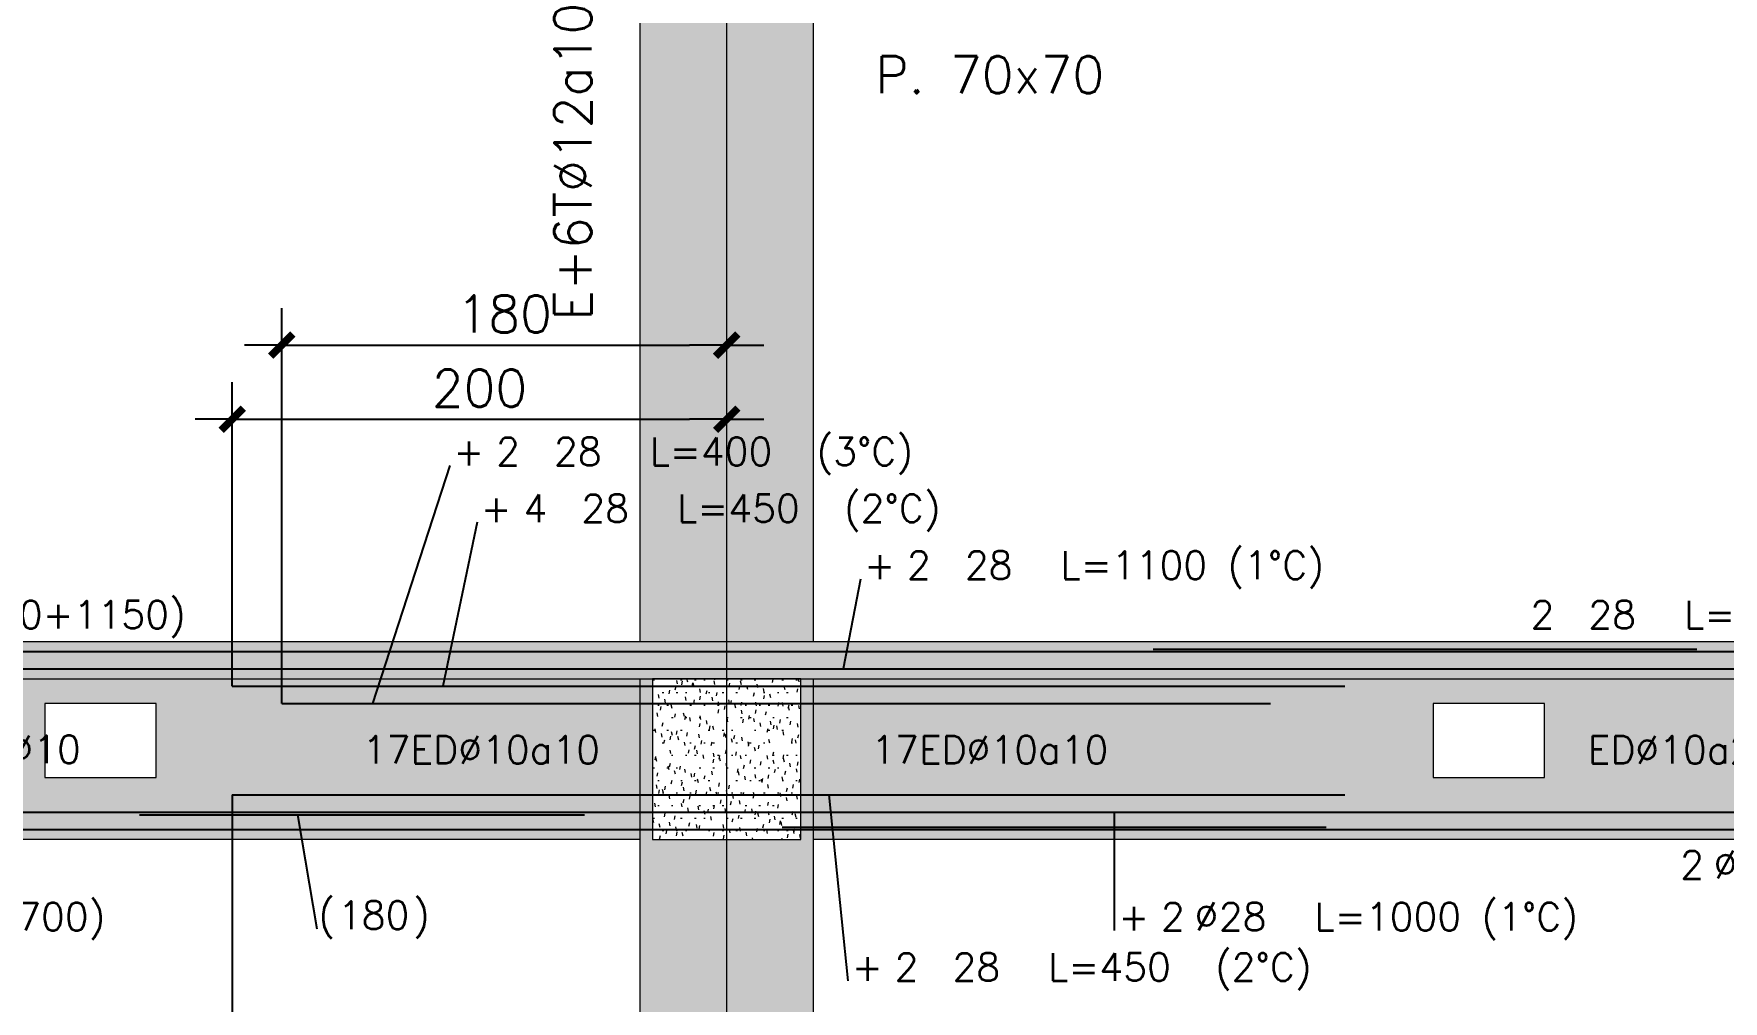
# Model space of a CAD drawing. Extents: x -9609 to 18865, y -11714 to 16567.
# Drawn here: x 1922 to 2605, y 3011 to 3402 of the extents above; entities that cross this region are included whole.
import ezdxf
from ezdxf.enums import TextEntityAlignment as Align

# ---------------------------------------------------------------- set-up
doc = ezdxf.new("R2010")
doc.units = 0
doc.header["$LTSCALE"] = 30
doc.header["$MEASUREMENT"] = 0
doc.linetypes.add('EJEI$0$RLE-PROYECCION', pattern=[0.71438, 0.47625, -0.23813])
doc.layers.get('0').update_dxf_attribs({"linetype": 'CONTINUOUS'})
doc.layers.add('EJEI$0$RLA-ACHURADO', color=30, linetype='EJEI$0$RLE-PROYECCION', lineweight=15, transparency=0.7)
for name, color, linetype, lineweight in [('EJEI$0$RLA-CONTORNO', 30, 'CONTINUOUS', 15), ('EJEI$0$RLA-EJES', 1, 'CONTINUOUS', 9), ('EJEI$0$RLA-TEXTOS-1', 9, 'CONTINUOUS', 9)]:
    doc.layers.add(name, color=color, linetype=linetype, lineweight=lineweight)
doc.layers.add('EJEI$0$RLA-FE', color=7, linetype='CONTINUOUS')
doc.layers.add('EJEI$0$RLA-TEXTOS-FE', color=9, linetype='CONTINUOUS')
doc.styles.add('EJEI$0$RomanS', font='romans.shx', dxfattribs={"height": 11.25})
doc.dimstyles.new('EJEI$0$ING50', dxfattribs={"dimscale": 50, "dimtxt": 0.27, "dimasz": 0.3, "dimexe": 0, "dimexo": 0, "dimgap": 0.1, "dimtad": 1, "dimdec": 1, "dimzin": 12, "dimdsep": 46, "dimtxsty": 'EJEI$0$RomanS', "dimblk": 'EJEI$0$TICK1', "dimblk1": 'EJEI$0$TICK1', "dimblk2": 'EJEI$0$TICK1', "dimcen": 0.09, "dimclrd": 2, "dimclre": 1, "dimclrt": 3, "dimadec": 0, "dimazin": 0, "dimtfac": 1, "dimtdec": 0, "dimtix": 1, "dimtmove": 2, "dimatfit": 3, "dimldrblk": 'EJEI$0$TICK1', "dimfxl": 0, "dimfxlon": 1, "dimtolj": 1, "dimtzin": 0, "dimarcsym": 0})
pattern_1 = [(0, (-2025.082, -1558.006), (7.448, 5.08), [0.614, -4.971, 0.614, -4.971, -29.791]), (0, (-2025.082, -1558.006), (7.448, 5.08), [-11.172, 0.614, -10.557, 0.614, -4.971, -13.034]), (0, (-2025.082, -1558.006), (7.448, 5.08), [-27.929, 0.614, -3.109, 0.614, -8.695]), (101.948, (-2022.289, -1555.466), (-5.3358703, 15.057556), [1.484, -12.007, 1.484, -83.956]), (101.948, (-2022.289, -1555.466), (-5.3358703, 15.057556), [-14.974, -12.007, 1.484, -25.497, -44.968]), (101.948, (-2022.289, -1555.466), (-5.3358703, 15.057556), [-53.962, 1.484, -12.007, 1.484, -29.994]), (101.948, (-2022.289, -1555.466), (-5.3358703, 15.057556), [-68.936, -7.51, 1.484, -21]), (258.052, (-2021.358, -1545.306), (-2.1116062, -20.1370994), [1.484, -12.007, 1.484, -83.956]), (258.052, (-2021.358, -1545.306), (-2.1116062, -20.1370994), [-14.974, -12.007, 1.484, -25.497, -44.968]), (258.052, (-2021.358, -1545.306), (-2.1116062, -20.1370994), [-53.962, 1.484, -12.007, 1.484, -29.994]), (258.052, (-2021.358, -1545.306), (-2.1116062, -20.1370994), [-68.936, -7.51, 1.484, -21])]

# ---------------------------------------------------------------- blocks, each defined once
blk = doc.blocks.new('*U132')
at = {"layer": 'EJEI$0$RLA-FE'}
for p, q in [((0, 0), (1068.21, 0)), ((1068.21, 0), (1118.21, 0)), ((1118.21, 0), (1150, 0)), ((1150, 0), (1150, 0))]:
    blk.add_line(p, q, dxfattribs=at)
at = {"layer": 'EJEI$0$RLA-FE', "color": 3, "style": 'EJEI$0$RomanS', "flags": 8}
for tag, p in [('F=', (320.39, 9.32)), ('NUM', (334.8, 9.32))]:
    blk.add_attdef(tag, text='', height=11.25, dxfattribs=at).set_placement(p, align=Align.RIGHT)
at = {"layer": 'EJEI$0$RLA-FE', "color": 3, "style": 'EJEI$0$RomanS'}
for tag, p, flags in [('PHI', (338.69, 9.54), 14), ('DIAM', (348.55, 9.32), 12), ('MINUS', (370.57, 9.32), 13), ('MARK', (383.96, 9.32), 13), ('TEXTO_FE1', (387.26, 9.32), 8), ('TEXTO_FE2', (454.78, 9.34), 8), ('TIPO', (573.8, -75.78), 13), ('NVECES', (559.93, -94.72), 13), ('NUMFE', (563.86, -114.48), 13), ('CAPA', (572.06, -133.6), 13), ('DESPLAZA', (278.34, -151.59), 13), ('ESPACIO', (284.39, -169.95), 13), ('CANT', (298.23, -188.75), 13)]:
    blk.add_attdef(tag, p, '', height=11.25, dxfattribs=dict(at, flags=flags))
blk = doc.blocks.new('*U135')
at = {"layer": 'EJEI$0$RLA-FE'}
for p, q in [((0, 0), (0, 0)), ((0, 0), (368.21, 0)), ((368.21, 0), (418.21, 0)), ((418.21, 0), (450, 0)), ((450, 0), (450, 0))]:
    blk.add_line(p, q, dxfattribs=at)
at = {"layer": 'EJEI$0$RLA-FE', "color": 3, "style": 'EJEI$0$RomanS', "flags": 8}
for tag, p in [('F=', (113.04, 66.32)), ('NUM', (127.45, 66.32))]:
    blk.add_attdef(tag, text='', height=11.25, dxfattribs=at).set_placement(p, align=Align.RIGHT)
at = {"layer": 'EJEI$0$RLA-FE', "color": 3, "style": 'EJEI$0$RomanS'}
for tag, p, flags in [('PHI', (131.34, 66.54), 14), ('DIAM', (141.2, 66.32), 12), ('MINUS', (163.22, 66.32), 13), ('MARK', (176.61, 66.32), 13), ('TEXTO_FE1', (179.91, 66.32), 8), ('TEXTO_FE2', (247.43, 66.34), 8), ('TIPO', (223.8, -75.78), 13), ('NVECES', (209.93, -94.72), 13), ('NUMFE', (213.86, -114.48), 13), ('CAPA', (222.06, -133.6), 13), ('DESPLAZA', (278.34, -151.59), 13), ('ESPACIO', (284.39, -169.95), 13), ('CANT', (298.23, -188.75), 13)]:
    blk.add_attdef(tag, p, '', height=11.25, dxfattribs=dict(at, flags=flags))
blk = doc.blocks.new('EJEI$0$TICK1')
at = {"color": 2}
for points in [[(0, 0), (-1, 0)], [(0, 0), (1, 0)]]:
    blk.add_lwpolyline(points, dxfattribs=at)
at = {"color": 2, "const_width": 0.2}
blk.add_lwpolyline([(-0.3, -0.3), (0.3, 0.3)], dxfattribs=at)
blk = doc.blocks.new('*D108')
at = {"layer": 'EJEI$0$RLA-FE', "color": 2, "lineweight": -2, "transparency": 16777216}
blk.add_line((-664.82, 877), (-494.82, 877), dxfattribs=at)
at = {"layer": 'EJEI$0$RLA-FE', "color": 2, "lineweight": -2, "transparency": 16777216, "xscale": 15, "yscale": 15, "zscale": 15, "rotation": 180}
blk.add_blockref('EJEI$0$TICK1', (-679.82, 877), dxfattribs=at)
at = {"layer": 'EJEI$0$RLA-FE', "color": 2, "lineweight": -2, "transparency": 16777216, "xscale": 15, "yscale": 15, "zscale": 15}
blk.add_blockref('EJEI$0$TICK1', (-479.82, 877), dxfattribs=at)
at = {"layer": 'EJEI$0$RLA-FE', "color": 3, "transparency": 16777216, "insert": (-579.82, 889.57), "char_height": 15, "attachment_point": 5, "style": 'EJEI$0$RomanS'}
blk.add_mtext('\\A1;200', dxfattribs=at)
blk = doc.blocks.new('*U137')
at = {"layer": 'EJEI$0$RLA-FE'}
for q in [(0, 0), (668.21, 0)]:
    blk.add_line((0, 0), q, dxfattribs=at)
at = {"layer": 'EJEI$0$RLA-FE', "color": 3, "style": 'EJEI$0$RomanS', "flags": 8}
for tag, p in [('F=', (147.89, 9.32)), ('NUM', (162.3, 9.32))]:
    blk.add_attdef(tag, text='', height=11.25, dxfattribs=at).set_placement(p, align=Align.RIGHT)
at = {"layer": 'EJEI$0$RLA-FE', "color": 3, "style": 'EJEI$0$RomanS'}
for tag, p, flags in [('PHI', (166.2, 9.54), 14), ('DIAM', (176.05, 9.32), 12), ('MINUS', (198.07, 9.32), 13), ('MARK', (211.46, 9.32), 13), ('TEXTO_FE1', (214.76, 9.32), 8), ('TEXTO_FE2', (282.29, 9.34), 8), ('TIPO', (373.8, -75.78), 13), ('NVECES', (359.93, -94.72), 13), ('NUMFE', (363.86, -114.48), 13), ('CAPA', (372.06, -133.6), 13), ('DESPLAZA', (278.34, -151.59), 13), ('ESPACIO', (284.39, -169.95), 13), ('CANT', (298.23, -188.75), 13)]:
    blk.add_attdef(tag, p, '', height=11.25, dxfattribs=dict(at, flags=flags))
blk = doc.blocks.new('*U46')
at = {"layer": 'EJEI$0$RLA-FE', "color": 6}
blk.add_line((0, 1), (220, 1), dxfattribs=at)
at = {"layer": 'EJEI$0$RLA-FE', "color": 3, "style": 'EJEI$0$RomanS', "flags": 8}
for tag, p in [('(', (95.66, 9.14)), (')', (133.99, 9.14)), ('EMP', (114.68, 9.14))]:
    blk.add_attdef(tag, text='', height=11.25, dxfattribs=at).set_placement(p, align=Align.CENTER)
blk = doc.blocks.new('*U136')
at = {"layer": 'EJEI$0$RLA-FE'}
for p, q in [((0, 0), (0, 0)), ((0, 0), (318.21, 0)), ((318.21, 0), (368.21, 0)), ((368.21, 0), (400, 0)), ((400, 0), (400, 0))]:
    blk.add_line(p, q, dxfattribs=at)
at = {"layer": 'EJEI$0$RLA-FE', "color": 3, "style": 'EJEI$0$RomanS', "flags": 8}
for tag, p in [('F=', (81.96, 96.32)), ('NUM', (96.37, 96.32))]:
    blk.add_attdef(tag, text='', height=11.25, dxfattribs=at).set_placement(p, align=Align.RIGHT)
at = {"layer": 'EJEI$0$RLA-FE', "color": 3, "style": 'EJEI$0$RomanS'}
for tag, p, flags in [('PHI', (100.26, 96.54), 14), ('DIAM', (110.12, 96.32), 12), ('MINUS', (132.14, 96.32), 13), ('MARK', (145.53, 96.32), 13), ('TEXTO_FE1', (148.83, 96.32), 8), ('TEXTO_FE2', (216.35, 96.34), 8), ('TIPO', (198.8, -75.78), 13), ('NVECES', (184.93, -94.72), 13), ('NUMFE', (188.86, -114.48), 13), ('CAPA', (197.06, -133.6), 13), ('DESPLAZA', (278.34, -151.59), 13), ('ESPACIO', (284.39, -169.95), 13), ('CANT', (298.23, -188.75), 13)]:
    blk.add_attdef(tag, p, '', height=11.25, dxfattribs=dict(at, flags=flags))
blk = doc.blocks.new('*D105')
at = {"layer": 'EJEI$0$RLA-FE', "color": 2, "lineweight": -2, "transparency": 16777216}
blk.add_line((-644.82, 907), (-494.82, 907), dxfattribs=at)
at = {"layer": 'EJEI$0$RLA-FE', "color": 2, "lineweight": -2, "transparency": 16777216, "xscale": 15, "yscale": 15, "zscale": 15, "rotation": 180}
blk.add_blockref('EJEI$0$TICK1', (-659.82, 907), dxfattribs=at)
at = {"layer": 'EJEI$0$RLA-FE', "color": 2, "lineweight": -2, "transparency": 16777216, "xscale": 15, "yscale": 15, "zscale": 15}
blk.add_blockref('EJEI$0$TICK1', (-479.82, 907), dxfattribs=at)
at = {"layer": 'EJEI$0$RLA-FE', "color": 3, "transparency": 16777216, "insert": (-569.82, 919.57), "char_height": 15, "attachment_point": 5, "style": 'EJEI$0$RomanS'}
blk.add_mtext('\\A1;180', dxfattribs=at)
blk = doc.blocks.new('*U150')
at = {"layer": 'EJEI$0$RLA-FE'}
for p, q in [((0, 0), (618.21, 0)), ((618.21, 0), (668.21, 0)), ((668.21, 0), (700, 0)), ((700, 0), (700, 0))]:
    blk.add_line(p, q, dxfattribs=at)
at = {"layer": 'EJEI$0$RLA-FE', "color": 3, "style": 'EJEI$0$RomanS', "flags": 8}
for tag, p in [('F=', (258.44, -47.89)), ('NUM', (272.85, -47.89))]:
    blk.add_attdef(tag, text='', height=11.25, dxfattribs=at).set_placement(p, align=Align.RIGHT)
at = {"layer": 'EJEI$0$RLA-FE', "color": 3, "style": 'EJEI$0$RomanS'}
for tag, p, flags in [('PHI', (276.74, -47.68), 12), ('DIAM', (286.6, -47.89), 12), ('MINUS', (308.62, -47.89), 13), ('MARK', (322.01, -47.89), 13), ('TEXTO_FE1', (325.31, -47.89), 8), ('TEXTO_FE2', (392.83, -47.88), 8), ('TIPO', (348.8, -57.92), 13), ('NVECES', (334.93, -76.86), 13), ('NUMFE', (338.86, -96.62), 13), ('CAPA', (347.06, -115.74), 13), ('DESPLAZA', (277.18, -134.17), 13), ('ESPACIO', (283.22, -152.53), 13), ('CANT', (297.06, -171.33), 13)]:
    blk.add_attdef(tag, p, '', height=11.25, dxfattribs=dict(at, flags=flags))
blk = doc.blocks.new('*U151')
at = {"layer": 'EJEI$0$RLA-FE'}
for q in [(0, 0), (918.21, 0)]:
    blk.add_line((0, 0), q, dxfattribs=at)
at = {"layer": 'EJEI$0$RLA-FE', "color": 3, "style": 'EJEI$0$RomanS', "flags": 8}
for tag, p in [('F=', (408.44, -47.89)), ('NUM', (422.85, -47.89))]:
    blk.add_attdef(tag, text='', height=11.25, dxfattribs=at).set_placement(p, align=Align.RIGHT)
at = {"layer": 'EJEI$0$RLA-FE', "color": 3, "style": 'EJEI$0$RomanS'}
for tag, p, flags in [('PHI', (426.74, -47.68), 12), ('DIAM', (436.6, -47.89), 12), ('MINUS', (458.62, -47.89), 13), ('MARK', (472.01, -47.89), 13), ('TEXTO_FE1', (475.31, -47.89), 8), ('TEXTO_FE2', (542.83, -47.88), 8), ('TIPO', (498.8, -57.92), 13), ('NVECES', (484.93, -76.86), 13), ('NUMFE', (488.86, -96.62), 13), ('CAPA', (497.06, -115.74), 13), ('DESPLAZA', (277.18, -134.17), 13), ('ESPACIO', (283.22, -152.53), 13), ('CANT', (297.06, -171.33), 13)]:
    blk.add_attdef(tag, p, '', height=11.25, dxfattribs=dict(at, flags=flags))
blk = doc.blocks.new('*U49')
at = {"layer": 'EJEI$0$RLA-FE', "color": 6}
blk.add_line((0, -1), (180, -1), dxfattribs=at)
at = {"layer": 'EJEI$0$RLA-FE', "color": 3, "style": 'EJEI$0$RomanS', "flags": 8}
for tag, p in [('(', (75.66, -47.26)), (')', (113.99, -47.26)), ('EMP', (94.68, -47.26))]:
    blk.add_attdef(tag, text='', height=11.25, dxfattribs=at).set_placement(p, align=Align.CENTER)
blk = doc.blocks.new('*U153')
at = {"layer": 'EJEI$0$RLA-FE'}
for q in [(0, 0), (818.21, 0)]:
    blk.add_line((0, 0), q, dxfattribs=at)
at = {"layer": 'EJEI$0$RLA-FE', "color": 3, "style": 'EJEI$0$RomanS', "flags": 8}
for tag, p in [('F=', (358.44, -19.89)), ('NUM', (372.85, -19.89))]:
    blk.add_attdef(tag, text='', height=11.25, dxfattribs=at).set_placement(p, align=Align.RIGHT)
at = {"layer": 'EJEI$0$RLA-FE', "color": 3, "style": 'EJEI$0$RomanS'}
for tag, p, flags in [('PHI', (376.74, -19.68), 12), ('DIAM', (386.6, -19.89), 12), ('MINUS', (408.62, -19.89), 13), ('MARK', (422.01, -19.89), 13), ('TEXTO_FE1', (425.31, -19.89), 8), ('TEXTO_FE2', (492.83, -19.88), 8), ('TIPO', (448.8, -57.92), 13), ('NVECES', (434.93, -76.86), 13), ('NUMFE', (438.86, -96.62), 13), ('CAPA', (447.06, -115.74), 13), ('DESPLAZA', (277.18, -134.17), 13), ('ESPACIO', (283.22, -152.53), 13), ('CANT', (297.06, -171.33), 13)]:
    blk.add_attdef(tag, p, '', height=11.25, dxfattribs=dict(at, flags=flags))
blk = doc.blocks.new('*U133')
at = {"layer": 'EJEI$0$RLA-FE'}
for p, q in [((0, 0), (0, 0)), ((0, 0), (368.21, 0)), ((368.21, 0), (418.21, 0)), ((418.21, 0), (450, 0)), ((450, 0), (450, 0))]:
    blk.add_line(p, q, dxfattribs=at)
at = {"layer": 'EJEI$0$RLA-FE', "color": 3, "style": 'EJEI$0$RomanS', "text_generation_flag": 2}
for tag, p, flags in [('NUMFE', (213.86, 256.04), 13), ('NVECES', (209.93, 236.27), 13), ('TIPO', (223.8, 217.34), 13), ('DIAM', (291.34, 75.23), 12), ('MINUS', (313.35, 75.23), 13), ('MARK', (326.75, 75.23), 13), ('TEXTO_FE1', (330.05, 75.23), 8), ('TEXTO_FE2', (397.57, 75.22), 8), ('PHI', (281.48, 75.02), 14)]:
    blk.add_attdef(tag, p, '', height=11.25, rotation=180, dxfattribs=dict(at, flags=flags))
at = {"layer": 'EJEI$0$RLA-FE', "color": 3, "style": 'EJEI$0$RomanS', "text_generation_flag": 2, "flags": 8}
for tag, p in [('F=', (263.18, 75.23)), ('NUM', (277.58, 75.23))]:
    blk.add_attdef(tag, text='', height=11.25, rotation=180, dxfattribs=at).set_placement(p, align=Align.RIGHT)
at = {"layer": 'EJEI$0$RLA-FE', "color": 3, "style": 'EJEI$0$RomanS', "flags": 13}
for tag, p in [('CAPA', (222.06, -133.6)), ('DESPLAZA', (278.34, -151.59)), ('ESPACIO', (284.39, -169.95)), ('CANT', (298.23, -188.75))]:
    blk.add_attdef(tag, p, '', height=11.25, dxfattribs=at)
blk = doc.blocks.new('*U122')
at = {"layer": 'EJEI$0$RLA-FE'}
blk.add_line((0, 0), (1018.21, 0), dxfattribs=at)
at = {"layer": 'EJEI$0$RLA-FE', "color": 3, "style": 'EJEI$0$RomanS', "flags": 8}
for tag, p in [('F=', (555.67, 36.32)), ('NUM', (570.08, 36.32))]:
    blk.add_attdef(tag, text='', height=11.25, dxfattribs=at).set_placement(p, align=Align.RIGHT)
at = {"layer": 'EJEI$0$RLA-FE', "color": 3, "style": 'EJEI$0$RomanS'}
for tag, p, flags in [('PHI', (573.98, 36.54), 14), ('DIAM', (583.83, 36.32), 12), ('MINUS', (605.85, 36.32), 13), ('MARK', (619.24, 36.32), 13), ('TEXTO_FE1', (622.54, 36.32), 8), ('TEXTO_FE2', (690.07, 36.34), 8), ('TIPO', (548.8, -75.78), 13), ('NVECES', (534.93, -94.72), 13), ('NUMFE', (538.86, -114.48), 13), ('CAPA', (547.06, -133.6), 13), ('DESPLAZA', (278.34, -151.59), 13), ('ESPACIO', (284.39, -169.95), 13), ('CANT', (298.23, -188.75), 13)]:
    blk.add_attdef(tag, p, '', height=11.25, dxfattribs=dict(at, flags=flags))
blk = doc.blocks.new('*U163')
at = {"layer": 'EJEI$0$RLA-FE'}
for p, q in [((0, 0), (918.21, 0)), ((918.21, 0), (968.21, 0)), ((968.21, 0), (1000, 0)), ((1000, 0), (1000, 0))]:
    blk.add_line(p, q, dxfattribs=at)
at = {"layer": 'EJEI$0$RLA-FE', "color": 3, "style": 'EJEI$0$RomanS', "flags": 8}
for tag, p in [('F=', (255.72, -19.89)), ('NUM', (270.13, -19.89))]:
    blk.add_attdef(tag, text='', height=11.25, dxfattribs=at).set_placement(p, align=Align.RIGHT)
at = {"layer": 'EJEI$0$RLA-FE', "color": 3, "style": 'EJEI$0$RomanS'}
for tag, p, flags in [('PHI', (274.02, -19.68), 12), ('DIAM', (283.88, -19.89), 12), ('MINUS', (305.9, -19.89), 13), ('MARK', (319.29, -19.89), 13), ('TEXTO_FE1', (322.59, -19.89), 8), ('TEXTO_FE2', (390.11, -19.88), 8), ('TIPO', (498.8, -57.92), 13), ('NVECES', (484.93, -76.86), 13), ('NUMFE', (488.86, -96.62), 13), ('CAPA', (497.06, -115.74), 13), ('DESPLAZA', (277.18, -134.17), 13), ('ESPACIO', (283.22, -152.53), 13), ('CANT', (297.06, -171.33), 13)]:
    blk.add_attdef(tag, p, '', height=11.25, dxfattribs=dict(at, flags=flags))
blk = doc.blocks.new('EJEI')
at = {"layer": 'EJEI$0$RLA-ACHURADO'}
h = blk.add_hatch(dxfattribs=at)
h.set_pattern_fill('SAND - DENSE', color=256, style=0, pattern_type=2)
h.set_pattern_definition(pattern_1)
h.paths.add_polyline_path([(-514.82, 787), (-444.82, 787), (-444.82, 1168), (-449.8, 1168), (-449.8, 1103), (-509.8, 1103), (-509.8, 1168), (-514.82, 1168), (-514.82, 1103)], flags=0)
h = blk.add_hatch(dxfattribs=at)
h.set_pattern_fill('SAND - DENSE', color=256, style=0, pattern_type=2)
h.set_pattern_definition(pattern_1)
h.paths.add_polyline_path([(-1011.59, 772), (525.18, 772), (525.18, 787), (-1204.8, 787), (-1204.8, 772)], flags=0)
h = blk.add_hatch(dxfattribs=at)
h.set_pattern_fill('SAND - DENSE', color=256, style=0, pattern_type=2)
h.set_pattern_definition([(0, (-2025.082, -1954.006), (7.448, 5.08), [0.614, -4.971, 0.614, -4.971, -29.791]), (0, (-2025.082, -1954.006), (7.448, 5.08), [-11.172, 0.614, -10.557, 0.614, -4.971, -13.034]), (0, (-2025.082, -1954.006), (7.448, 5.08), [-27.929, 0.614, -3.109, 0.614, -8.695]), (101.948, (-2022.289, -1951.466), (-5.3358703, 15.057556), [1.484, -12.007, 1.484, -83.956]), (101.948, (-2022.289, -1951.466), (-5.3358703, 15.057556), [-14.974, -12.007, 1.484, -25.497, -44.968]), (101.948, (-2022.289, -1951.466), (-5.3358703, 15.057556), [-53.962, 1.484, -12.007, 1.484, -29.994]), (101.948, (-2022.289, -1951.466), (-5.3358703, 15.057556), [-68.936, -7.51, 1.484, -21]), (258.052, (-2021.358, -1941.306), (-2.1116062, -20.1370994), [1.484, -12.007, 1.484, -83.956]), (258.052, (-2021.358, -1941.306), (-2.1116062, -20.1370994), [-14.974, -12.007, 1.484, -25.497, -44.968]), (258.052, (-2021.358, -1941.306), (-2.1116062, -20.1370994), [-53.962, 1.484, -12.007, 1.484, -29.994]), (258.052, (-2021.358, -1941.306), (-2.1116062, -20.1370994), [-68.936, -7.51, 1.484, -21])])
h.paths.add_polyline_path([(-973.99, 732), (-973.99, 762), (-928.99, 762), (-928.99, 732)])
h.paths.add_polyline_path([(-514.82, 707), (-514.82, 772), (-1169.82, 772), (-1169.82, 707)])
h.paths.add_polyline_path([(-755.65, 762), (-710.65, 762), (-710.65, 732), (-755.65, 732)])
h = blk.add_hatch(dxfattribs=at)
h.set_pattern_fill('SAND - DENSE', color=256, style=0, pattern_type=2)
h.set_pattern_definition(pattern_1)
h.paths.add_polyline_path([(-514.82, 391), (-444.82, 391), (-444.82, 772), (-449.8, 772), (-449.8, 707), (-509.8, 707), (-509.8, 772), (-514.82, 772), (-514.82, 399.98)], flags=0)
h = blk.add_hatch(dxfattribs=at)
h.set_pattern_fill('SAND - DENSE', color=256, style=0, pattern_type=2)
h.set_pattern_definition(pattern_1)
h.paths.add_polyline_path([(-449.8, 707), (-449.8, 772), (-509.8, 772), (-509.8, 707)], flags=0)
h = blk.add_hatch(dxfattribs=at)
h.set_pattern_fill('SAND - DENSE', color=256, style=0, pattern_type=2)
h.set_pattern_definition([(0, (-1300.082, -1954.006), (7.448, 5.08), [0.614, -4.971, 0.614, -4.971, -29.791]), (0, (-1300.082, -1954.006), (7.448, 5.08), [-11.172, 0.614, -10.557, 0.614, -4.971, -13.034]), (0, (-1300.082, -1954.006), (7.448, 5.08), [-27.929, 0.614, -3.109, 0.614, -8.695]), (101.948, (-1297.289, -1951.466), (-5.3358703, 15.057556), [1.484, -12.007, 1.484, -83.956]), (101.948, (-1297.289, -1951.466), (-5.3358703, 15.057556), [-14.974, -12.007, 1.484, -25.497, -44.968]), (101.948, (-1297.289, -1951.466), (-5.3358703, 15.057556), [-53.962, 1.484, -12.007, 1.484, -29.994]), (101.948, (-1297.289, -1951.466), (-5.3358703, 15.057556), [-68.936, -7.51, 1.484, -21]), (258.052, (-1296.358, -1941.306), (-2.1116062, -20.1370994), [1.484, -12.007, 1.484, -83.956]), (258.052, (-1296.358, -1941.306), (-2.1116062, -20.1370994), [-14.974, -12.007, 1.484, -25.497, -44.968]), (258.052, (-1296.358, -1941.306), (-2.1116062, -20.1370994), [-53.962, 1.484, -12.007, 1.484, -29.994]), (258.052, (-1296.358, -1941.306), (-2.1116062, -20.1370994), [-68.936, -7.51, 1.484, -21])])
h.paths.add_polyline_path([(-148.98, 732), (-193.98, 732), (-193.98, 762), (-148.98, 762)])
h.paths.add_polyline_path([(375.18, 707), (375.18, 772), (-444.82, 772), (-444.82, 707)])
h.paths.add_polyline_path([(124.35, 762), (124.35, 732), (79.35, 732), (79.35, 762)])
at = {"layer": 'EJEI$0$RLA-CONTORNO'}
for p, q in [((-514.82, 787), (-514.82, 1168)), ((-444.82, 1168), (-444.82, 787)), ((525.18, 787), (-1204.8, 787)), ((-1204.8, 772), (-509.8, 772)), ((-514.82, 391), (-514.82, 772)), ((-509.8, 772), (-509.8, 707)), ((-449.8, 772), (-509.8, 772)), ((-509.79, 772), (-449.8, 772)), ((-449.8, 772), (380.2, 772)), ((-449.8, 707), (-449.8, 772)), ((-444.82, 772), (-444.82, 391)), ((-444.8, 772), (-444.8, 707)), ((-514.82, 707), (-1169.82, 707)), ((-509.8, 707), (-449.8, 707)), ((375.18, 707), (-444.8, 707))]:
    blk.add_line(p, q, dxfattribs=at)
for points in [[(-755.65, 732), (-710.65, 732), (-710.65, 762), (-755.65, 762)], [(-193.98, 732), (-148.98, 732), (-148.98, 762), (-193.98, 762)]]:
    blk.add_lwpolyline(points, close=True, dxfattribs=at)
at = {"layer": 'EJEI$0$RLA-EJES'}
blk.add_line((-479.82, -252.52), (-479.82, 1463), dxfattribs=at)
at = {"layer": 'EJEI$0$RLA-FE', "color": 1}
for p, q in [((-659.82, 762), (-659.82, 922)), ((-679.82, 769), (-679.82, 892)), ((-679.82, 725), (-679.82, 602))]:
    blk.add_line(p, q, dxfattribs=at)
at = {"layer": 'EJEI$0$RLA-FE', "color": 2}
for p, q in [((-591.87, 858.32), (-623.16, 762)), ((-580.79, 835.32), (-594.68, 769)), ((-425.66, 812.32), (-432.64, 776)), ((-430.65, 649.77), (-438.37, 725)), ((-322.89, 670.11), (-322.89, 718)), ((-645.49, 670.74), (-653.29, 717))]:
    blk.add_line(p, q, dxfattribs=at)
ref = blk.add_blockref('*U49', (-717.32, 718))
ref.add_attrib('EMP', '180', dxfattribs={"layer": 'EJEI$0$RLA-FE', "color": 3, "height": 11.25, "style": 'EJEI$0$RomanS'}).set_placement((-622.63, 670.74), align=Align.CENTER)
ref.add_attrib('(', '(', dxfattribs={"layer": 'EJEI$0$RLA-FE', "color": 3, "height": 11.25, "style": 'EJEI$0$RomanS'}).set_placement((-641.66, 670.74), align=Align.CENTER)
ref.add_attrib(')', ')', dxfattribs={"layer": 'EJEI$0$RLA-FE', "color": 3, "height": 11.25, "style": 'EJEI$0$RomanS'}).set_placement((-603.32, 670.74), align=Align.CENTER)
at = {"layer": 'EJEI$0$RLA-FE'}
ref = blk.add_blockref('*U136', (-659.82, 762), dxfattribs=at)
ref.add_attrib('DIAM', '28', (-549.7, 858.32), dxfattribs={"color": 3, "height": 11.25, "style": 'EJEI$0$RomanS'})
ref.add_attrib('NUM', '2', dxfattribs={"color": 3, "height": 11.25, "style": 'EJEI$0$RomanS'}).set_placement((-563.45, 858.32), align=Align.RIGHT)
ref.add_attrib('TEXTO_FE1', 'L=400', (-510.99, 858.32), dxfattribs={"color": 3, "height": 11.25, "style": 'EJEI$0$RomanS'})
ref.add_attrib('TEXTO_FE2', '(3°C)', (-443.46, 858.34), dxfattribs={"color": 3, "height": 11.25, "style": 'EJEI$0$RomanS'})
ref.add_attrib('F=', '+', dxfattribs={"color": 3, "height": 11.25, "style": 'EJEI$0$RomanS'}).set_placement((-577.86, 858.32), align=Align.RIGHT)
ref = blk.add_blockref('*U135', (-679.82, 769), dxfattribs=at)
ref.add_attrib('DIAM', '28', (-538.62, 835.32), dxfattribs={"color": 3, "height": 11.25, "style": 'EJEI$0$RomanS'})
ref.add_attrib('NUM', '4', dxfattribs={"color": 3, "height": 11.25, "style": 'EJEI$0$RomanS'}).set_placement((-552.37, 835.32), align=Align.RIGHT)
ref.add_attrib('TEXTO_FE1', 'L=450', (-499.91, 835.32), dxfattribs={"color": 3, "height": 11.25, "style": 'EJEI$0$RomanS'})
ref.add_attrib('TEXTO_FE2', '(2°C)', (-432.38, 835.34), dxfattribs={"color": 3, "height": 11.25, "style": 'EJEI$0$RomanS'})
ref.add_attrib('F=', '+', dxfattribs={"color": 3, "height": 11.25, "style": 'EJEI$0$RomanS'}).set_placement((-566.78, 835.32), align=Align.RIGHT)
ref = blk.add_blockref('*U122', (-967.32, 776), dxfattribs=at)
ref.add_attrib('DIAM', '28', (-383.48, 812.32), dxfattribs={"color": 3, "height": 11.25, "style": 'EJEI$0$RomanS'})
ref.add_attrib('NUM', '2', dxfattribs={"color": 3, "height": 11.25, "style": 'EJEI$0$RomanS'}).set_placement((-397.23, 812.32), align=Align.RIGHT)
ref.add_attrib('TEXTO_FE1', 'L=1100', (-344.77, 812.32), dxfattribs={"color": 3, "height": 11.25, "style": 'EJEI$0$RomanS'})
ref.add_attrib('TEXTO_FE2', '(1°C)', (-277.25, 812.34), dxfattribs={"color": 3, "height": 11.25, "style": 'EJEI$0$RomanS'})
ref.add_attrib('F=', '+', dxfattribs={"color": 3, "height": 11.25, "style": 'EJEI$0$RomanS'}).set_placement((-411.64, 812.32), align=Align.RIGHT)
ref = blk.add_blockref('*U132', (-1237.32, 783), dxfattribs=at)
ref.add_attrib('TEXTO_FE2', '(50+1150)', (-782.53, 792.34), dxfattribs={"color": 3, "height": 11.25, "style": 'EJEI$0$RomanS'})
ref = blk.add_blockref('*U137', (-307.32, 783), dxfattribs=at)
ref.add_attrib('DIAM', '28', (-131.26, 792.32), dxfattribs={"color": 3, "height": 11.25, "style": 'EJEI$0$RomanS'})
ref.add_attrib('NUM', '2', dxfattribs={"color": 3, "height": 11.25, "style": 'EJEI$0$RomanS'}).set_placement((-145.01, 792.32), align=Align.RIGHT)
ref.add_attrib('TEXTO_FE1', 'L=800', (-92.55, 792.32), dxfattribs={"color": 3, "height": 11.25, "style": 'EJEI$0$RomanS'})
for name, p in [('*U46', (-307.32, 783)), ('*U163', (-1237.32, 711)), ('*U46', (-457.32, 711))]:
    blk.add_blockref(name, p, dxfattribs=at)
ref = blk.add_blockref('*U150', (-1237.32, 718), dxfattribs=at)
ref.add_attrib('TEXTO_FE2', '(1°C)(50+700)', (-844.48, 670.12), dxfattribs={"color": 3, "height": 11.25, "style": 'EJEI$0$RomanS'})
ref = blk.add_blockref('*U153', (-457.32, 711), dxfattribs=at)
ref.add_attrib('NUM', '2', dxfattribs={"color": 3, "height": 11.25, "style": 'EJEI$0$RomanS'}).set_placement((-84.47, 691.11), align=Align.RIGHT)
ref.add_attrib('PHI', '%%C', (-80.57, 691.32), dxfattribs={"color": 3, "height": 11.25, "style": 'EJEI$0$RomanS'})
ref = blk.add_blockref('*U133', (-679.82, 725), dxfattribs=dict(at, xscale=-1, rotation=180))
ref.add_attrib('DIAM', '28', (-388.48, 649.77), dxfattribs={"color": 3, "height": 11.25, "style": 'EJEI$0$RomanS'})
ref.add_attrib('NUM', '2', dxfattribs={"color": 3, "height": 11.25, "style": 'EJEI$0$RomanS'}).set_placement((-402.23, 649.77), align=Align.RIGHT)
ref.add_attrib('TEXTO_FE1', 'L=450', (-349.77, 649.77), dxfattribs={"color": 3, "height": 11.25, "style": 'EJEI$0$RomanS'})
ref.add_attrib('TEXTO_FE2', '(2°C)', (-282.25, 649.78), dxfattribs={"color": 3, "height": 11.25, "style": 'EJEI$0$RomanS'})
ref.add_attrib('F=', '+', dxfattribs={"color": 3, "height": 11.25, "style": 'EJEI$0$RomanS'}).set_placement((-416.64, 649.77), align=Align.RIGHT)
ref = blk.add_blockref('*U151', (-717.32, 718), dxfattribs=at)
ref.add_attrib('DIAM', '28', (-280.72, 670.11), dxfattribs={"color": 3, "height": 11.25, "style": 'EJEI$0$RomanS'})
ref.add_attrib('NUM', '2', dxfattribs={"color": 3, "height": 11.25, "style": 'EJEI$0$RomanS'}).set_placement((-294.47, 670.11), align=Align.RIGHT)
ref.add_attrib('TEXTO_FE1', 'L=1000', (-242, 670.11), dxfattribs={"color": 3, "height": 11.25, "style": 'EJEI$0$RomanS'})
ref.add_attrib('TEXTO_FE2', '(1°C)', (-174.48, 670.12), dxfattribs={"color": 3, "height": 11.25, "style": 'EJEI$0$RomanS'})
ref.add_attrib('PHI', '%%C', (-290.57, 670.32), dxfattribs={"color": 3, "height": 11.25, "style": 'EJEI$0$RomanS'})
ref.add_attrib('F=', '+', dxfattribs={"color": 3, "height": 11.25, "style": 'EJEI$0$RomanS'}).set_placement((-308.88, 670.11), align=Align.RIGHT)
at = {"layer": 'EJEI$0$RLA-TEXTOS-1', "insert": (-373.4, 1023.87), "char_height": 15, "width": 129.8188, "attachment_point": 2, "line_spacing_factor": 0.983083, "style": 'EJEI$0$RomanS'}
blk.add_mtext('P. 70x70', dxfattribs=at)
at = {"layer": 'EJEI$0$RLA-TEXTOS-FE', "style": 'EJEI$0$RomanS'}
blk.add_text('E+6T∅12a10', height=15, rotation=90, dxfattribs=at).set_placement((-534.57, 916.93))
at = {"layer": 'EJEI$0$RLA-TEXTOS-FE', "color": 9, "style": 'EJEI$0$RomanS'}
for s, p in [('L:3+3%%C10', (-777.94, 737.81)), ('17ED%%C10a10', (-579.03, 737.66)), ('17ED%%C10a10', (-373.37, 737.66)), ('ED%%C10a20', (-93.19, 737.66))]:
    blk.add_text(s, height=11.25, dxfattribs=at).set_placement(p, align=Align.CENTER)
at = {"layer": 'EJEI$0$RLA-FE'}
for p1, p2, distance, picture, middle in [((-659.82, 762), (-479.82, 762), 145, '*D105', (-569.82, 919.57)), ((-679.82, 769), (-479.82, 769), 108, '*D108', (-579.82, 889.57))]:
    dim = blk.add_aligned_dim(p1=p1, p2=p2, distance=distance, dimstyle='EJEI$0$ING50', dxfattribs=at)
    dim.commit()
    dim.dimension.update_dxf_attribs({"geometry": picture, "text_midpoint": middle})

msp = doc.modelspace()

# ---------------------------------------------------------------- block references
msp.add_blockref('EJEI', (2681.64, 2369.47))

doc.saveas('drawing.dxf')
